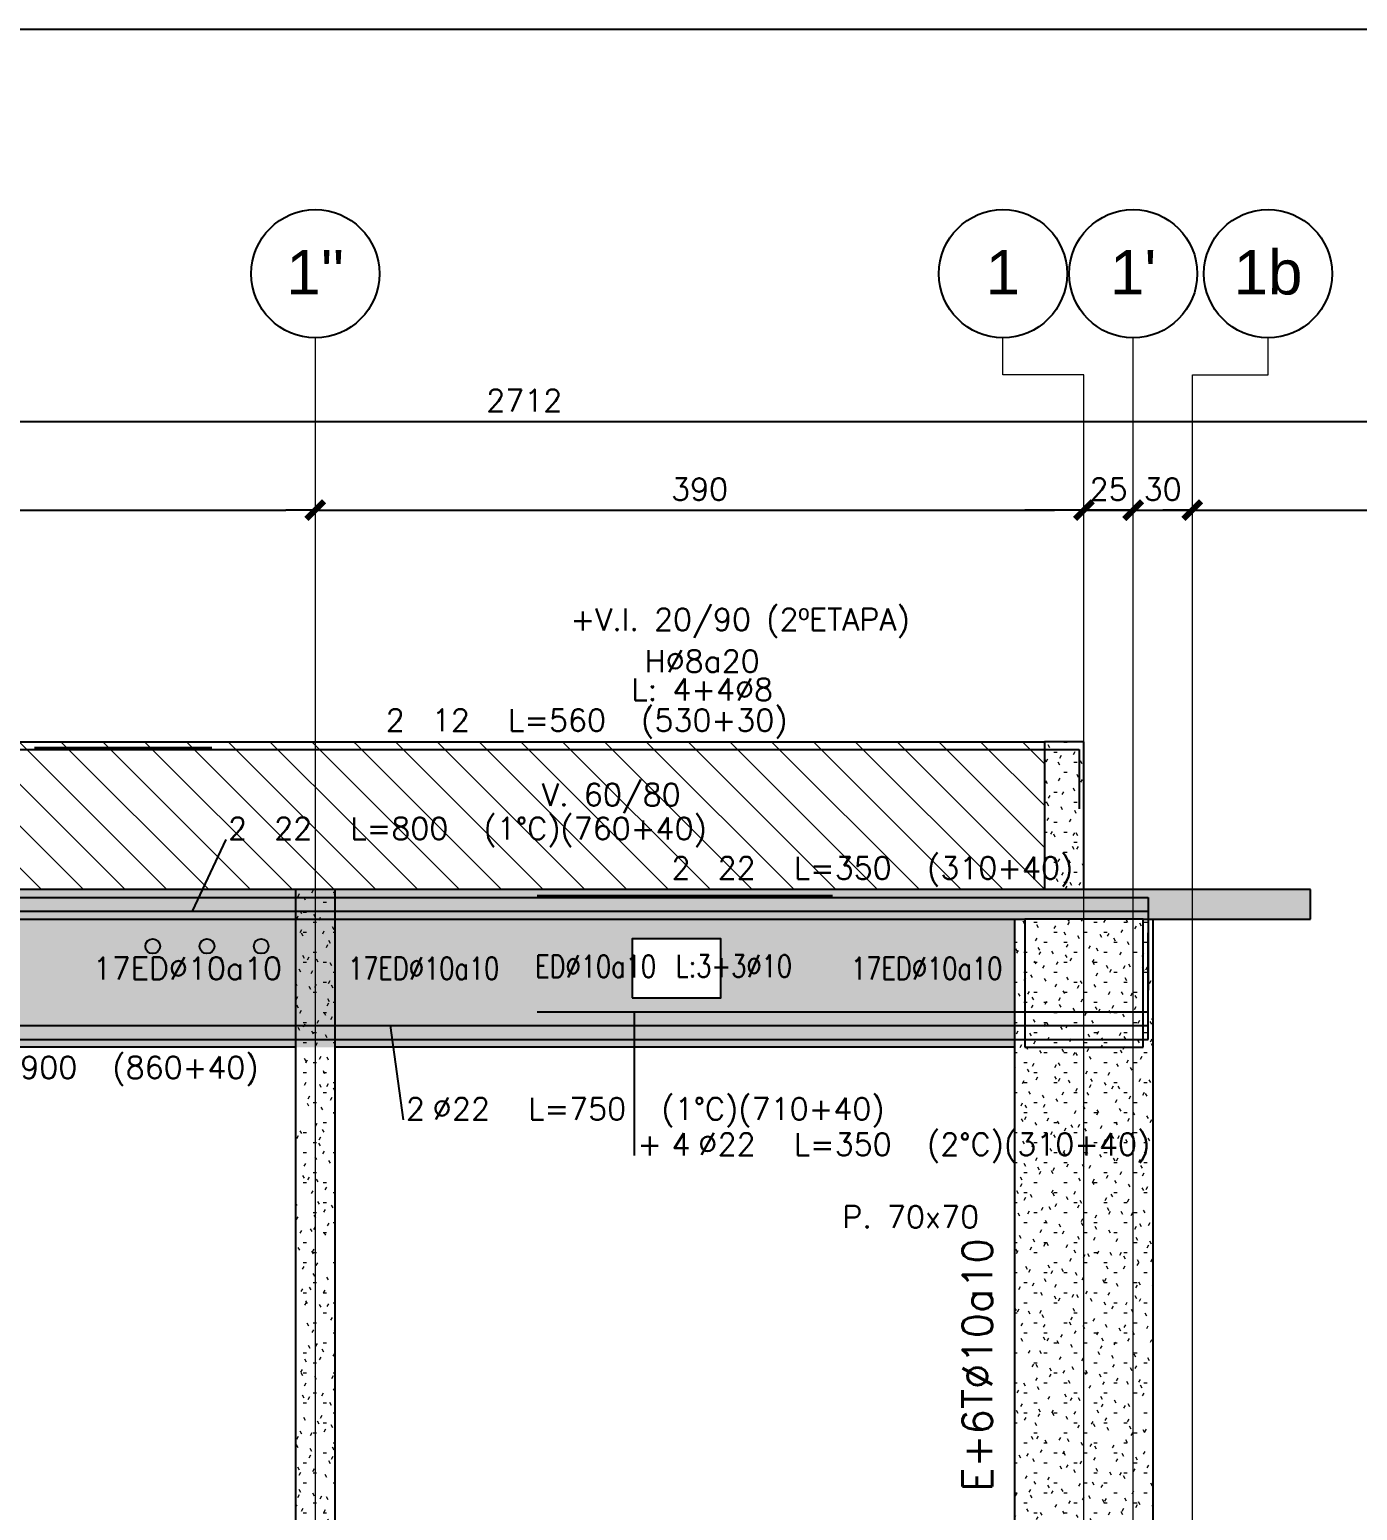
# Model space of a CAD drawing. Extents: x -9696 to 17719, y -11558 to 16829.
# Drawn here: x 1700 to 2374, y 3372 to 4123 of the extents above; entities that cross this region are included whole.
import ezdxf
from ezdxf.enums import TextEntityAlignment as Align

# ---------------------------------------------------------------- set-up
doc = ezdxf.new("R2010")
doc.units = 0
doc.header["$LTSCALE"] = 30
doc.header["$MEASUREMENT"] = 0
doc.linetypes.add("EJEE-E'$0$RLE-PROYECCION", pattern=[0.71438, 0.47625, -0.23813])
doc.layers.get('0').update_dxf_attribs({"linetype": 'CONTINUOUS'})
doc.layers.add("EJEE-E'$0$RLA-ACHURADO", color=30, linetype="EJEE-E'$0$RLE-PROYECCION", lineweight=15, transparency=0.7)
for name, color, linetype, lineweight in [("EJEE-E'$0$RLA-CONTORNO", 30, 'CONTINUOUS', 25), ("EJEE-E'$0$RLA-EJE", 3, 'CONTINUOUS', 25), ("EJEE-E'$0$RLA-EJES", 1, 'CONTINUOUS', 9), ("EJEE-E'$0$RLA-TEXTOS-1", 9, 'CONTINUOUS', 9)]:
    doc.layers.add(name, color=color, linetype=linetype, lineweight=lineweight)
for name, color, linetype in [("EJEE-E'$0$RLA-COTAS1", 2, 'CONTINUOUS'), ("EJEE-E'$0$RLA-FE", 7, 'CONTINUOUS'), ("EJEE-E'$0$RLA-TEXTOS-FE", 9, 'CONTINUOUS'), ('RLA-FORMATO', 7, 'CONTINUOUS')]:
    doc.layers.add(name, color=color, linetype=linetype)
doc.styles.add("EJEE-E'$0$Arial_1", font='arial.ttf', dxfattribs={"height": 22.5})
doc.styles.add("EJEE-E'$0$RomanS", font='romans.shx', dxfattribs={"height": 11.25})
doc.dimstyles.new("EJEE-E'$0$ING-50", dxfattribs={"dimscale": 50, "dimtxt": 0.27, "dimasz": 0.3, "dimexe": 0, "dimexo": 0, "dimgap": 0.1, "dimtad": 1, "dimdec": 1, "dimzin": 12, "dimdsep": 46, "dimtxsty": "EJEE-E'$0$RomanS", "dimblk": "EJEE-E'$0$TICK1", "dimblk1": "EJEE-E'$0$TICK1", "dimblk2": "EJEE-E'$0$TICK1", "dimcen": 0.09, "dimclrd": 2, "dimclre": 1, "dimclrt": 3, "dimadec": 0, "dimazin": 0, "dimtfac": 1, "dimtdec": 0, "dimtix": 1, "dimtmove": 2, "dimatfit": 3, "dimldrblk": "EJEE-E'$0$TICK1", "dimfxl": 0, "dimfxlon": 1, "dimtolj": 1, "dimtzin": 0, "dimarcsym": 0})
pattern_1 = [(0, (-370.998, -1130.43), (20.32, 5.08), [1.676, -13.564, 1.676, -13.564, -81.28]), (0, (-370.998, -1130.43), (20.32, 5.08), [-30.48, 1.676, -28.804, 1.676, -13.564, -35.56]), (0, (-370.998, -1130.43), (20.32, 5.08), [-76.2, 1.676, -8.484, 1.676, -23.724]), (120, (-363.378, -1127.89), (-14.559409, 15.057636), [1.676, -13.564, 1.676, -13.564, -81.28]), (120, (-363.378, -1127.89), (-14.559409, 15.057636), [-30.48, 1.676, -28.804, 1.676, -13.564, -35.56]), (120, (-363.378, -1127.89), (-14.559409, 15.057636), [-76.2, 1.676, -8.484, 1.676, -23.724]), (240, (-360.838, -1117.73), (-5.760591, -20.137636), [1.676, -13.564, 1.676, -13.564, -81.28]), (240, (-360.838, -1117.73), (-5.760591, -20.137636), [-30.48, 1.676, -28.804, 1.676, -13.564, -35.56]), (240, (-360.838, -1117.73), (-5.760591, -20.137636), [-76.2, 1.676, -8.484, 1.676, -23.724])]
pattern_2 = [(315, (-370.998, -1130.43), (10.6066, 10.6066), [])]

# ---------------------------------------------------------------- blocks, each defined once
blk = doc.blocks.new("EJEE-E'$0$Grid - RLE-EJE-192293-EJE E-E_")
at = {"layer": "EJEE-E'$0$RLA-EJE"}
blk.add_circle((369.11, 1495.5), 32.5, dxfattribs=at)
blk = doc.blocks.new("EJEE-E'$0$TICK1")
at = {"color": 2}
for points in [[(0, 0), (-1, 0)], [(0, 0), (1, 0)]]:
    blk.add_lwpolyline(points, dxfattribs=at)
at = {"color": 2, "const_width": 0.2}
blk.add_lwpolyline([(-0.3, -0.3), (0.3, 0.3)], dxfattribs=at)
blk = doc.blocks.new("EJEE-E'$0$DIMBLOCK1-EJE E-E_")
at = {"layer": "EJEE-E'$0$RLA-COTAS1", "color": 2, "lineweight": -2, "transparency": 16777216}
blk.add_line((-1214.82, 1420.52), (1467.18, 1420.52), dxfattribs=at)
at = {"layer": "EJEE-E'$0$RLA-COTAS1", "color": 2, "lineweight": -2, "transparency": 16777216, "xscale": 15, "yscale": 15, "zscale": 15, "rotation": 180}
blk.add_blockref("EJEE-E'$0$TICK1", (-1229.82, 1420.52), dxfattribs=at)
at = {"layer": "EJEE-E'$0$RLA-COTAS1", "color": 2, "lineweight": -2, "transparency": 16777216, "xscale": 15, "yscale": 15, "zscale": 15}
blk.add_blockref("EJEE-E'$0$TICK1", (1482.18, 1420.52), dxfattribs=at)
at = {"layer": "EJEE-E'$0$RLA-COTAS1", "color": 3, "transparency": 16777216, "insert": (126.18, 1431.14), "char_height": 11.25, "attachment_point": 5, "style": "EJEE-E'$0$RomanS"}
blk.add_mtext('\\A1;2712', dxfattribs=at)
blk = doc.blocks.new("EJEE-E'$0$DIMBLOCK4-EJE E-E_")
at = {"layer": "EJEE-E'$0$RLA-COTAS1", "color": 2, "lineweight": -2, "transparency": 16777216}
blk.add_line((-464.82, 1375.52), (5.18, 1375.52), dxfattribs=at)
at = {"layer": "EJEE-E'$0$RLA-COTAS1", "color": 2, "lineweight": -2, "transparency": 16777216, "xscale": 15, "yscale": 15, "zscale": 15, "rotation": 180}
blk.add_blockref("EJEE-E'$0$TICK1", (-479.82, 1375.52), dxfattribs=at)
at = {"layer": "EJEE-E'$0$RLA-COTAS1", "color": 2, "lineweight": -2, "transparency": 16777216, "xscale": 15, "yscale": 15, "zscale": 15}
blk.add_blockref("EJEE-E'$0$TICK1", (20.18, 1375.52), dxfattribs=at)
at = {"layer": "EJEE-E'$0$RLA-COTAS1", "color": 3, "transparency": 16777216, "insert": (-229.82, 1386.14), "char_height": 11.25, "attachment_point": 5, "style": "EJEE-E'$0$RomanS"}
blk.add_mtext('\\A1;500', dxfattribs=at)
blk = doc.blocks.new("EJEE-E'$0$DIMBLOCK5-EJE E-E_")
at = {"layer": "EJEE-E'$0$RLA-COTAS1", "color": 2, "lineweight": -2, "transparency": 16777216}
blk.add_line((35.18, 1375.52), (395.2, 1375.52), dxfattribs=at)
at = {"layer": "EJEE-E'$0$RLA-COTAS1", "color": 2, "lineweight": -2, "transparency": 16777216, "xscale": 15, "yscale": 15, "zscale": 15, "rotation": 180}
blk.add_blockref("EJEE-E'$0$TICK1", (20.18, 1375.52), dxfattribs=at)
at = {"layer": "EJEE-E'$0$RLA-COTAS1", "color": 2, "lineweight": -2, "transparency": 16777216, "xscale": 15, "yscale": 15, "zscale": 15}
blk.add_blockref("EJEE-E'$0$TICK1", (410.2, 1375.52), dxfattribs=at)
at = {"layer": "EJEE-E'$0$RLA-COTAS1", "color": 3, "transparency": 16777216, "insert": (215.19, 1386.14), "char_height": 11.25, "attachment_point": 5, "style": "EJEE-E'$0$RomanS"}
blk.add_mtext('\\A1;390', dxfattribs=at)
blk = doc.blocks.new("EJEE-E'$0$DIMBLOCK6-EJE E-E_")
at = {"layer": "EJEE-E'$0$RLA-COTAS1", "color": 2, "lineweight": -2, "transparency": 16777216}
for p, q in [((395.2, 1375.52), (380.2, 1375.52)), ((410.2, 1375.52), (435.18, 1375.52)), ((450.18, 1375.52), (465.18, 1375.52))]:
    blk.add_line(p, q, dxfattribs=at)
at = {"layer": "EJEE-E'$0$RLA-COTAS1", "color": 2, "lineweight": -2, "transparency": 16777216, "xscale": 15, "yscale": 15, "zscale": 15}
blk.add_blockref("EJEE-E'$0$TICK1", (410.2, 1375.52), dxfattribs=at)
at = {"layer": "EJEE-E'$0$RLA-COTAS1", "color": 2, "lineweight": -2, "transparency": 16777216, "xscale": 15, "yscale": 15, "zscale": 15, "rotation": 180}
blk.add_blockref("EJEE-E'$0$TICK1", (435.18, 1375.52), dxfattribs=at)
at = {"layer": "EJEE-E'$0$RLA-COTAS1", "color": 3, "transparency": 16777216, "insert": (422.69, 1386.14), "char_height": 11.25, "attachment_point": 5, "style": "EJEE-E'$0$RomanS"}
blk.add_mtext('\\A1;25', dxfattribs=at)
blk = doc.blocks.new("EJEE-E'$0$DIMBLOCK7-EJE E-E_")
at = {"layer": "EJEE-E'$0$RLA-COTAS1", "color": 2, "lineweight": -2, "transparency": 16777216}
for p, q in [((420.18, 1375.52), (405.18, 1375.52)), ((435.18, 1375.52), (465.2, 1375.52)), ((480.2, 1375.52), (495.2, 1375.52))]:
    blk.add_line(p, q, dxfattribs=at)
at = {"layer": "EJEE-E'$0$RLA-COTAS1", "color": 2, "lineweight": -2, "transparency": 16777216, "xscale": 15, "yscale": 15, "zscale": 15}
blk.add_blockref("EJEE-E'$0$TICK1", (435.18, 1375.52), dxfattribs=at)
at = {"layer": "EJEE-E'$0$RLA-COTAS1", "color": 2, "lineweight": -2, "transparency": 16777216, "xscale": 15, "yscale": 15, "zscale": 15, "rotation": 180}
blk.add_blockref("EJEE-E'$0$TICK1", (465.2, 1375.52), dxfattribs=at)
at = {"layer": "EJEE-E'$0$RLA-COTAS1", "color": 3, "transparency": 16777216, "insert": (450.19, 1386.14), "char_height": 11.25, "attachment_point": 5, "style": "EJEE-E'$0$RomanS"}
blk.add_mtext('\\A1;30', dxfattribs=at)
blk = doc.blocks.new("EJEE-E'$0$DIMBLOCK8-EJE E-E_")
at = {"layer": "EJEE-E'$0$RLA-COTAS1", "color": 2, "lineweight": -2, "transparency": 16777216}
blk.add_line((480.2, 1375.52), (1260.18, 1375.52), dxfattribs=at)
at = {"layer": "EJEE-E'$0$RLA-COTAS1", "color": 2, "lineweight": -2, "transparency": 16777216, "xscale": 15, "yscale": 15, "zscale": 15, "rotation": 180}
blk.add_blockref("EJEE-E'$0$TICK1", (465.2, 1375.52), dxfattribs=at)
at = {"layer": "EJEE-E'$0$RLA-COTAS1", "color": 2, "lineweight": -2, "transparency": 16777216, "xscale": 15, "yscale": 15, "zscale": 15}
blk.add_blockref("EJEE-E'$0$TICK1", (1275.18, 1375.52), dxfattribs=at)
at = {"layer": "EJEE-E'$0$RLA-COTAS1", "color": 3, "transparency": 16777216, "insert": (870.19, 1386.14), "char_height": 11.25, "attachment_point": 5, "style": "EJEE-E'$0$RomanS"}
blk.add_mtext('\\A1;810', dxfattribs=at)
blk = doc.blocks.new('*U76')
at = {"layer": "EJEE-E'$0$RLA-FE"}
for p, q in [((0, -30), (0, 0)), ((0, 0), (1088.21, 0)), ((1088.21, 0), (1138.21, 0)), ((1138.21, 0), (1170, 0)), ((1170, 0), (1170, 0))]:
    blk.add_line(p, q, dxfattribs=at)
at = {"layer": "EJEE-E'$0$RLA-FE", "color": 3, "style": "EJEE-E'$0$RomanS", "flags": 8}
for tag, p in [('F=', (493.44, 9.32)), ('NUM', (507.85, 9.32))]:
    blk.add_attdef(tag, text='', height=11.25, dxfattribs=at).set_placement(p, align=Align.RIGHT)
at = {"layer": "EJEE-E'$0$RLA-FE", "color": 3, "style": "EJEE-E'$0$RomanS"}
for tag, p, flags in [('PHI', (511.74, 9.54), 14), ('DIAM', (521.6, 9.32), 12), ('MINUS', (543.62, 9.32), 13), ('MARK', (557.01, 9.32), 13), ('TEXTO_FE1', (560.31, 9.32), 8), ('TEXTO_FE2', (627.83, 9.34), 8), ('TIPO', (583.8, -75.78), 13), ('NVECES', (569.93, -94.72), 13), ('NUMFE', (573.86, -114.48), 13), ('CAPA', (582.06, -133.6), 13), ('DESPLAZA', (278.34, -151.59), 13), ('ESPACIO', (284.39, -169.95), 13), ('CANT', (298.23, -188.75), 13)]:
    blk.add_attdef(tag, p, '', height=11.25, dxfattribs=dict(at, flags=flags))
blk = doc.blocks.new('*U77')
at = {"layer": "EJEE-E'$0$RLA-FE"}
for p, q in [((0, 0), (0, 0)), ((0, 0), (448.21, 0)), ((448.21, 0), (498.21, 0)), ((498.21, 0), (530, 0)), ((530, 0), (530, -30))]:
    blk.add_line(p, q, dxfattribs=at)
at = {"layer": "EJEE-E'$0$RLA-FE", "color": 3, "style": "EJEE-E'$0$RomanS", "flags": 8}
for tag, p in [('F=', (173.44, 9.32)), ('NUM', (187.85, 9.32))]:
    blk.add_attdef(tag, text='', height=11.25, dxfattribs=at).set_placement(p, align=Align.RIGHT)
at = {"layer": "EJEE-E'$0$RLA-FE", "color": 3, "style": "EJEE-E'$0$RomanS"}
for tag, p, flags in [('PHI', (191.74, 9.54), 14), ('DIAM', (201.6, 9.32), 12), ('MINUS', (223.62, 9.32), 13), ('MARK', (237.01, 9.32), 13), ('TEXTO_FE1', (240.31, 9.32), 8), ('TEXTO_FE2', (307.83, 9.34), 8), ('TIPO', (263.8, -75.78), 13), ('NVECES', (249.93, -94.72), 13), ('NUMFE', (253.86, -114.48), 13), ('CAPA', (262.06, -133.6), 13), ('DESPLAZA', (278.34, -151.59), 13), ('ESPACIO', (284.39, -169.95), 13), ('CANT', (298.23, -188.75), 13)]:
    blk.add_attdef(tag, p, '', height=11.25, dxfattribs=dict(at, flags=flags))
blk = doc.blocks.new('*U35')
at = {"layer": "EJEE-E'$0$RLA-FE", "color": 6}
blk.add_line((0, 1), (89.98, 1), dxfattribs=at)
at = {"layer": "EJEE-E'$0$RLA-FE", "color": 3, "style": "EJEE-E'$0$RomanS", "flags": 8}
for tag, p in [('(', (30.65, 11.14)), (')', (68.99, 11.14)), ('EMP', (49.67, 11.14))]:
    blk.add_attdef(tag, text='', height=11.25, dxfattribs=at).set_placement(p, align=Align.CENTER)
blk = doc.blocks.new('*U88')
at = {"layer": "EJEE-E'$0$RLA-FE"}
for p, q in [((0, 0), (0, 0)), ((0, 0), (1068.21, 0)), ((1068.21, 0), (1118.21, 0)), ((1118.21, 0), (1150, 0)), ((1150, 0), (1150, 0))]:
    blk.add_line(p, q, dxfattribs=at)
at = {"layer": "EJEE-E'$0$RLA-FE", "color": 3, "style": "EJEE-E'$0$RomanS", "flags": 8}
for tag, p in [('F=', (483.44, 9.32)), ('NUM', (497.85, 9.32))]:
    blk.add_attdef(tag, text='', height=11.25, dxfattribs=at).set_placement(p, align=Align.RIGHT)
at = {"layer": "EJEE-E'$0$RLA-FE", "color": 3, "style": "EJEE-E'$0$RomanS"}
for tag, p, flags in [('PHI', (501.74, 9.54), 14), ('DIAM', (511.6, 9.32), 12), ('MINUS', (533.62, 9.32), 13), ('MARK', (547.01, 9.32), 13), ('TEXTO_FE1', (550.31, 9.32), 8), ('TEXTO_FE2', (617.83, 9.34), 8), ('TIPO', (573.8, -75.78), 13), ('NVECES', (559.93, -94.72), 13), ('NUMFE', (563.86, -114.48), 13), ('CAPA', (572.06, -133.6), 13), ('DESPLAZA', (278.34, -151.59), 13), ('ESPACIO', (284.39, -169.95), 13), ('CANT', (298.23, -188.75), 13)]:
    blk.add_attdef(tag, p, '', height=11.25, dxfattribs=dict(at, flags=flags))
blk = doc.blocks.new('*U90')
at = {"layer": "EJEE-E'$0$RLA-FE"}
for p, q in [((0, 0), (0, 0)), ((0, 0), (228.21, 0)), ((228.21, 0), (278.21, 0)), ((278.21, 0), (310, 0)), ((310, 0), (310, -40))]:
    blk.add_line(p, q, dxfattribs=at)
at = {"layer": "EJEE-E'$0$RLA-FE", "color": 3, "style": "EJEE-E'$0$RomanS", "flags": 8}
for tag, p in [('F=', (63.44, 9.32)), ('NUM', (77.85, 9.32))]:
    blk.add_attdef(tag, text='', height=11.25, dxfattribs=at).set_placement(p, align=Align.RIGHT)
at = {"layer": "EJEE-E'$0$RLA-FE", "color": 3, "style": "EJEE-E'$0$RomanS"}
for tag, p, flags in [('PHI', (81.74, 9.54), 14), ('DIAM', (91.6, 9.32), 12), ('MINUS', (113.62, 9.32), 13), ('MARK', (127.01, 9.32), 13), ('TEXTO_FE1', (130.31, 9.32), 8), ('TEXTO_FE2', (197.83, 9.34), 8), ('TIPO', (153.8, -75.78), 13), ('NVECES', (139.93, -94.72), 13), ('NUMFE', (143.86, -114.48), 13), ('CAPA', (152.06, -133.6), 13), ('DESPLAZA', (278.34, -151.59), 13), ('ESPACIO', (284.39, -169.95), 13), ('CANT', (298.23, -188.75), 13)]:
    blk.add_attdef(tag, p, '', height=11.25, dxfattribs=dict(at, flags=flags))
blk = doc.blocks.new('*U91')
at = {"layer": "EJEE-E'$0$RLA-FE", "color": 6}
blk.add_line((0, 1), (149.98, 1), dxfattribs=at)
at = {"layer": "EJEE-E'$0$RLA-FE", "color": 3, "style": "EJEE-E'$0$RomanS", "flags": 8}
for tag, p in [('(', (60.65, 9.14)), ('EMP', (79.67, 9.14)), (')', (98.99, 9.14))]:
    blk.add_attdef(tag, text='', height=11.25, dxfattribs=at).set_placement(p, align=Align.CENTER)
blk = doc.blocks.new('*U93')
at = {"layer": "EJEE-E'$0$RLA-FE"}
for p, q in [((0, 0), (0, 0)), ((0, 0), (678.21, 0)), ((678.21, 0), (728.21, 0)), ((728.21, 0), (760, 0)), ((760, 0), (760, -40))]:
    blk.add_line(p, q, dxfattribs=at)
at = {"layer": "EJEE-E'$0$RLA-FE", "color": 3, "style": "EJEE-E'$0$RomanS", "flags": 8}
for tag, p in [('F=', (288.44, 36.32)), ('NUM', (302.85, 36.32))]:
    blk.add_attdef(tag, text='', height=11.25, dxfattribs=at).set_placement(p, align=Align.RIGHT)
at = {"layer": "EJEE-E'$0$RLA-FE", "color": 3, "style": "EJEE-E'$0$RomanS"}
for tag, p, flags in [('PHI', (306.74, 36.54), 14), ('DIAM', (316.6, 36.32), 12), ('MINUS', (338.62, 36.32), 13), ('MARK', (352.01, 36.32), 13), ('TEXTO_FE1', (355.31, 36.32), 8), ('TEXTO_FE2', (422.83, 36.34), 8), ('TIPO', (378.8, -75.78), 13), ('NVECES', (364.93, -94.72), 13), ('NUMFE', (368.86, -114.48), 13), ('CAPA', (377.06, -133.6), 13), ('DESPLAZA', (278.34, -151.59), 13), ('ESPACIO', (284.39, -169.95), 13), ('CANT', (298.23, -188.75), 13)]:
    blk.add_attdef(tag, p, '', height=11.25, dxfattribs=dict(at, flags=flags))
blk = doc.blocks.new('*U162')
at = {"layer": "EJEE-E'$0$RLA-FE"}
for p, q in [((710, 0), (710, 40)), ((0, 0), (0, 0)), ((0, 0), (628.21, 0)), ((628.21, 0), (678.21, 0)), ((678.21, 0), (710, 0))]:
    blk.add_line(p, q, dxfattribs=at)
at = {"layer": "EJEE-E'$0$RLA-FE", "color": 3, "style": "EJEE-E'$0$RomanS", "flags": 8}
for tag, p in [('F=', (328.68, -47.89)), ('NUM', (343.09, -47.89))]:
    blk.add_attdef(tag, text='', height=11.25, dxfattribs=at).set_placement(p, align=Align.RIGHT)
at = {"layer": "EJEE-E'$0$RLA-FE", "color": 3, "style": "EJEE-E'$0$RomanS"}
for tag, p, flags in [('PHI', (346.98, -47.68), 12), ('DIAM', (356.84, -47.89), 12), ('MINUS', (378.86, -47.89), 13), ('MARK', (392.25, -47.89), 13), ('TEXTO_FE1', (395.55, -47.89), 8), ('TEXTO_FE2', (463.07, -47.88), 8), ('TIPO', (353.8, -57.92), 13), ('NVECES', (339.93, -76.86), 13), ('NUMFE', (343.86, -96.62), 13), ('CAPA', (352.06, -115.74), 13), ('DESPLAZA', (627.18, -134.17), 13), ('ESPACIO', (633.22, -152.53), 13), ('CANT', (647.06, -171.33), 13)]:
    blk.add_attdef(tag, p, '', height=11.25, dxfattribs=dict(at, flags=flags))
blk = doc.blocks.new('*U161')
at = {"layer": "EJEE-E'$0$RLA-FE"}
for p, q in [((860, 0), (860, 40)), ((0, 0), (0, 0)), ((0, 0), (778.21, 0)), ((778.21, 0), (828.21, 0)), ((828.21, 0), (860, 0))]:
    blk.add_line(p, q, dxfattribs=at)
at = {"layer": "EJEE-E'$0$RLA-FE", "color": 3, "style": "EJEE-E'$0$RomanS", "flags": 8}
for tag, p in [('F=', (200.11, -19.89)), ('NUM', (214.52, -19.89))]:
    blk.add_attdef(tag, text='', height=11.25, dxfattribs=at).set_placement(p, align=Align.RIGHT)
at = {"layer": "EJEE-E'$0$RLA-FE", "color": 3, "style": "EJEE-E'$0$RomanS"}
for tag, p, flags in [('PHI', (218.42, -19.68), 12), ('DIAM', (228.27, -19.89), 12), ('MINUS', (250.29, -19.89), 13), ('MARK', (263.68, -19.89), 13), ('TEXTO_FE1', (266.98, -19.89), 8), ('TEXTO_FE2', (334.51, -19.88), 8), ('TIPO', (428.8, -57.92), 13), ('NVECES', (414.93, -76.86), 13), ('NUMFE', (418.86, -96.62), 13), ('CAPA', (427.06, -115.74), 13), ('DESPLAZA', (277.18, -134.17), 13), ('ESPACIO', (283.22, -152.53), 13), ('CANT', (297.06, -171.33), 13)]:
    blk.add_attdef(tag, p, '', height=11.25, dxfattribs=dict(at, flags=flags))
blk = doc.blocks.new('*U85')
at = {"layer": "EJEE-E'$0$RLA-FE"}
for p, q in [((310, 0), (310, 40)), ((0, 0), (0, 0)), ((0, 0), (228.21, 0)), ((228.21, 0), (278.21, 0)), ((278.21, 0), (310, 0))]:
    blk.add_line(p, q, dxfattribs=at)
at = {"layer": "EJEE-E'$0$RLA-FE", "color": 3, "style": "EJEE-E'$0$RomanS"}
for tag, p, flags in [('TIPO', (153.8, -57.92), 13), ('PHI', (81.74, -72.68), 12), ('DIAM', (91.6, -72.89), 12), ('MINUS', (113.62, -72.89), 13), ('MARK', (127.01, -72.89), 13), ('TEXTO_FE1', (130.31, -72.89), 8), ('NVECES', (139.93, -76.86), 13), ('TEXTO_FE2', (197.83, -72.88), 8), ('NUMFE', (143.86, -96.62), 13), ('CAPA', (152.06, -115.74), 13), ('DESPLAZA', (377.18, -134.17), 13), ('ESPACIO', (383.22, -152.53), 13), ('CANT', (397.06, -171.33), 13)]:
    blk.add_attdef(tag, p, '', height=11.25, dxfattribs=dict(at, flags=flags))
at = {"layer": "EJEE-E'$0$RLA-FE", "color": 3, "style": "EJEE-E'$0$RomanS", "flags": 8}
for tag, p in [('F=', (63.44, -72.89)), ('NUM', (77.85, -72.89))]:
    blk.add_attdef(tag, text='', height=11.25, dxfattribs=at).set_placement(p, align=Align.RIGHT)
blk = doc.blocks.new("EJEE-E'")
at = {"layer": "EJEE-E'$0$RLA-ACHURADO"}
h = blk.add_hatch(dxfattribs=at)
h.set_pattern_fill('RLE-N_E__2_ETAPA', color=256, style=0, pattern_type=2)
h.set_pattern_definition(pattern_2)
h.paths.add_polyline_path([(10.18, 1183), (40.2, 1183), (40.2, 1258), (-490.8, 1258), (-490.8, 1183)], flags=0)
h = blk.add_hatch(dxfattribs=at)
h.set_pattern_fill('RLE-N_E__2_ETAPA', color=256, style=0, pattern_type=2)
h.set_pattern_definition(pattern_2)
h.paths.add_polyline_path([(390.2, 1183), (390.2, 1258), (40.2, 1258), (40.2, 1183), (61.61, 1183)], flags=0)
h = blk.add_hatch(dxfattribs=at)
h.set_pattern_fill('SAND - DENSE', color=256, style=0, pattern_type=2)
h.set_pattern_definition(pattern_1)
h.paths.add_polyline_path([(410.2, 1183), (410.2, 1258), (390.2, 1258), (390.2, 1183)], flags=0)
h = blk.add_hatch(dxfattribs=at)
h.set_pattern_fill('SAND - DENSE', color=256, style=0, pattern_type=2)
h.set_pattern_definition(pattern_1)
h.paths.add_polyline_path([(61.61, 1168), (525.18, 1168), (525.18, 1183), (-1239.82, 1183), (-1239.82, 1168)], flags=0)
h = blk.add_hatch(dxfattribs=at)
h.set_pattern_fill('SAND - DENSE', color=256, style=0, pattern_type=2)
h.set_pattern_definition(pattern_1)
h.paths.add_polyline_path([(30.18, 787), (30.18, 1183), (10.18, 1183), (10.18, 787)], flags=0)
h = blk.add_hatch(dxfattribs=at)
h.set_pattern_fill('SAND - DENSE', color=256, style=0, pattern_type=2)
h.set_pattern_definition([(0, (354.002, -1130.43), (20.32, 5.08), [1.676, -13.564, 1.676, -13.564, -81.28]), (0, (354.002, -1130.43), (20.32, 5.08), [-30.48, 1.676, -28.804, 1.676, -13.564, -35.56]), (0, (354.002, -1130.43), (20.32, 5.08), [-76.2, 1.676, -8.484, 1.676, -23.724]), (120, (361.622, -1127.89), (-14.559409, 15.057636), [1.676, -13.564, 1.676, -13.564, -81.28]), (120, (361.622, -1127.89), (-14.559409, 15.057636), [-30.48, 1.676, -28.804, 1.676, -13.564, -35.56]), (120, (361.622, -1127.89), (-14.559409, 15.057636), [-76.2, 1.676, -8.484, 1.676, -23.724]), (240, (364.162, -1117.73), (-5.760591, -20.137636), [1.676, -13.564, 1.676, -13.564, -81.28]), (240, (364.162, -1117.73), (-5.760591, -20.137636), [-30.48, 1.676, -28.804, 1.676, -13.564, -35.56]), (240, (364.162, -1117.73), (-5.760591, -20.137636), [-76.2, 1.676, -8.484, 1.676, -23.724])])
h.paths.add_polyline_path([(-150.65, 1158), (-150.65, 1128), (-195.65, 1128), (-195.65, 1158)], flags=16)
h.paths.add_polyline_path([(375.2, 1103), (375.2, 1168), (-444.82, 1168), (-444.82, 1103)])
h.paths.add_polyline_path([(181.02, 1128), (181.02, 1158), (226.02, 1158), (226.02, 1128)], flags=16)
h = blk.add_hatch(dxfattribs=at)
h.set_pattern_fill('SAND - DENSE', color=256, style=0, pattern_type=2)
h.set_pattern_definition(pattern_1)
h.paths.add_polyline_path([(440.2, 787), (445.2, 787), (445.2, 1168), (440.2, 1168), (440.2, 1103), (380.2, 1103), (380.2, 1168), (375.2, 1168), (375.2, 787), (380.2, 787)], flags=0)
h = blk.add_hatch(dxfattribs=at)
h.set_pattern_fill('SAND - DENSE', color=256, style=0, pattern_type=2)
h.set_pattern_definition(pattern_1)
h.paths.add_polyline_path([(440.2, 1103), (440.2, 1168), (380.2, 1168), (380.2, 1103)], flags=0)
at = {"layer": "EJEE-E'$0$RLA-CONTORNO"}
for p, q in [((-490.8, 1258), (40.2, 1258)), ((40.2, 1258), (390.2, 1258)), ((410.2, 1258), (390.2, 1258)), ((390.2, 1258), (390.2, 1183)), ((410.2, 1183), (410.2, 1258)), ((390.2, 1183), (-1184.8, 1183)), ((10.18, 1183), (10.18, -401)), ((30.18, -401), (30.18, 1183)), ((410.2, 1183), (390.21, 1183)), ((525.18, 1183), (410.2, 1183)), ((525.18, 1168), (525.18, 1183)), ((-449.82, 1168), (380.2, 1168)), ((375.2, 787), (375.2, 1168)), ((380.2, 1168), (380.2, 1103)), ((440.2, 1168), (380.21, 1168)), ((440.2, 1168), (525.18, 1168)), ((440.2, 1103), (440.2, 1168)), ((445.2, 1168), (445.2, 787)), ((10.18, 1103), (-444.82, 1103)), ((375.2, 1103), (30.18, 1103)), ((380.2, 1103), (440.2, 1103))]:
    blk.add_line(p, q, dxfattribs=at)
blk.add_lwpolyline([(181.02, 1128), (226.02, 1128), (226.02, 1158), (181.02, 1158)], close=True, dxfattribs=at)
for centre in [(-62.32, 1154.25), (-34.82, 1154.25), (-7.32, 1154.25)]:
    blk.add_circle(centre, 3.75, dxfattribs=at)
at = {"layer": "EJEE-E'$0$RLA-EJES"}
for p, q in [((20.18, -537.25), (20.18, 1463)), ((369.11, 1444.22), (369.11, 1463)), ((435.18, -996.18), (435.18, 1463)), ((503.6, 1444.22), (503.6, 1463)), ((410.2, 1444.22), (369.11, 1444.22)), ((410.2, -996.18), (410.2, 1444.22)), ((465.2, -996.18), (465.2, 1444.22)), ((465.2, 1444.22), (503.6, 1444.22))]:
    blk.add_line(p, q, dxfattribs=at)
at = {"layer": "EJEE-E'$0$RLA-FE", "color": 2}
for p, q in [((-25.29, 1208.32), (-42.36, 1172)), ((182.13, 1048.11), (182.13, 1121)), ((64.95, 1066.11), (58.3, 1114))]:
    blk.add_line(p, q, dxfattribs=at)
at = {"layer": "EJEE-E'$0$RLA-EJE"}
for p in [(-348.93, 0), (0, 0), (66.07, 0), (134.49, 0)]:
    blk.add_blockref("EJEE-E'$0$Grid - RLE-EJE-192293-EJE E-E_", p, dxfattribs=at)
at = {"layer": "EJEE-E'$0$RLA-FE"}
ref = blk.add_blockref('*U76', (-1202.32, 1254), dxfattribs=at)
ref.add_attrib('DIAM', '12', (-680.72, 1263.32), dxfattribs={"color": 3, "height": 11.25, "style": "EJEE-E'$0$RomanS"})
ref.add_attrib('NUM', '2', dxfattribs={"color": 3, "height": 11.25, "style": "EJEE-E'$0$RomanS"}).set_placement((-694.47, 1263.32), align=Align.RIGHT)
ref.add_attrib('TEXTO_FE1', 'L=1200', (-642, 1263.32), dxfattribs={"color": 3, "height": 11.25, "style": "EJEE-E'$0$RomanS"})
ref.add_attrib('TEXTO_FE2', '(30+1170)', (-574.48, 1263.34), dxfattribs={"color": 3, "height": 11.25, "style": "EJEE-E'$0$RomanS"})
ref = blk.add_blockref('*U77', (-122.3, 1254), dxfattribs=at)
ref.add_attrib('DIAM', '12', (79.3, 1263.32), dxfattribs={"color": 3, "height": 11.25, "style": "EJEE-E'$0$RomanS"})
ref.add_attrib('NUM', '2', dxfattribs={"color": 3, "height": 11.25, "style": "EJEE-E'$0$RomanS"}).set_placement((65.55, 1263.32), align=Align.RIGHT)
ref.add_attrib('TEXTO_FE1', 'L=560', (118.01, 1263.32), dxfattribs={"color": 3, "height": 11.25, "style": "EJEE-E'$0$RomanS"})
ref.add_attrib('TEXTO_FE2', '(530+30)', (185.53, 1263.34), dxfattribs={"color": 3, "height": 11.25, "style": "EJEE-E'$0$RomanS"})
for name, p in [('*U35', (-122.3, 1254)), ('*U91', (132.7, 1179))]:
    blk.add_blockref(name, p, dxfattribs=at)
ref = blk.add_blockref('*U93', (-317.3, 1172), dxfattribs=at)
ref.add_attrib('DIAM', '22', (-0.7, 1208.32), dxfattribs={"color": 3, "height": 11.25, "style": "EJEE-E'$0$RomanS"})
ref.add_attrib('NUM', '2', dxfattribs={"color": 3, "height": 11.25, "style": "EJEE-E'$0$RomanS"}).set_placement((-14.45, 1208.32), align=Align.RIGHT)
ref.add_attrib('TEXTO_FE1', 'L=800', (38.01, 1208.32), dxfattribs={"color": 3, "height": 11.25, "style": "EJEE-E'$0$RomanS"})
ref.add_attrib('TEXTO_FE2', '(1°C)(760+40)', (105.53, 1208.34), dxfattribs={"color": 3, "height": 11.25, "style": "EJEE-E'$0$RomanS"})
ref = blk.add_blockref('*U88', (-867.32, 1179), dxfattribs=at)
ref.add_attrib('DIAM', '22', (-355.72, 1188.32), dxfattribs={"color": 3, "height": 11.25, "style": "EJEE-E'$0$RomanS"})
ref.add_attrib('NUM', '2', dxfattribs={"color": 3, "height": 11.25, "style": "EJEE-E'$0$RomanS"}).set_placement((-369.47, 1188.32), align=Align.RIGHT)
ref.add_attrib('TEXTO_FE1', 'L=750', (-317, 1188.32), dxfattribs={"color": 3, "height": 11.25, "style": "EJEE-E'$0$RomanS"})
ref = blk.add_blockref('*U90', (132.7, 1179), dxfattribs=at)
ref.add_attrib('DIAM', '22', (224.3, 1188.32), dxfattribs={"color": 3, "height": 11.25, "style": "EJEE-E'$0$RomanS"})
ref.add_attrib('NUM', '2', dxfattribs={"color": 3, "height": 11.25, "style": "EJEE-E'$0$RomanS"}).set_placement((210.55, 1188.32), align=Align.RIGHT)
ref.add_attrib('TEXTO_FE1', 'L=350', (263.01, 1188.32), dxfattribs={"color": 3, "height": 11.25, "style": "EJEE-E'$0$RomanS"})
ref.add_attrib('TEXTO_FE2', '(310+40)', (330.53, 1188.34), dxfattribs={"color": 3, "height": 11.25, "style": "EJEE-E'$0$RomanS"})
ref = blk.add_blockref('*U85', (132.7, 1121), dxfattribs=at)
ref.add_attrib('DIAM', '22', (224.3, 1048.11), dxfattribs={"color": 3, "height": 11.25, "style": "EJEE-E'$0$RomanS"})
ref.add_attrib('NUM', '4', dxfattribs={"color": 3, "height": 11.25, "style": "EJEE-E'$0$RomanS"}).set_placement((210.55, 1048.11), align=Align.RIGHT)
ref.add_attrib('TEXTO_FE1', 'L=350', (263.01, 1048.11), dxfattribs={"color": 3, "height": 11.25, "style": "EJEE-E'$0$RomanS"})
ref.add_attrib('TEXTO_FE2', '(2°C)(310+40)', (330.53, 1048.12), dxfattribs={"color": 3, "height": 11.25, "style": "EJEE-E'$0$RomanS"})
ref.add_attrib('PHI', '%%C', (214.45, 1048.32), dxfattribs={"color": 3, "height": 11.25, "style": "EJEE-E'$0$RomanS"})
ref.add_attrib('F=', '+', dxfattribs={"color": 3, "height": 11.25, "style": "EJEE-E'$0$RomanS"}).set_placement((196.14, 1048.11), align=Align.RIGHT)
ref = blk.add_blockref('*U162', (-267.3, 1114), dxfattribs=at)
ref.add_attrib('DIAM', '22', (89.54, 1066.11), dxfattribs={"color": 3, "height": 11.25, "style": "EJEE-E'$0$RomanS"})
ref.add_attrib('NUM', '2', dxfattribs={"color": 3, "height": 11.25, "style": "EJEE-E'$0$RomanS"}).set_placement((75.79, 1066.11), align=Align.RIGHT)
ref.add_attrib('TEXTO_FE1', 'L=750', (128.25, 1066.11), dxfattribs={"color": 3, "height": 11.25, "style": "EJEE-E'$0$RomanS"})
ref.add_attrib('TEXTO_FE2', '(1°C)(710+40)', (195.77, 1066.12), dxfattribs={"color": 3, "height": 11.25, "style": "EJEE-E'$0$RomanS"})
ref.add_attrib('PHI', '%%C', (79.68, 1066.32), dxfattribs={"color": 3, "height": 11.25, "style": "EJEE-E'$0$RomanS"})
ref = blk.add_blockref('*U161', (-417.3, 1107), dxfattribs=at)
ref.add_attrib('DIAM', '22', (-189.03, 1087.11), dxfattribs={"color": 3, "height": 11.25, "style": "EJEE-E'$0$RomanS"})
ref.add_attrib('NUM', '2', dxfattribs={"color": 3, "height": 11.25, "style": "EJEE-E'$0$RomanS"}).set_placement((-202.78, 1087.11), align=Align.RIGHT)
ref.add_attrib('TEXTO_FE1', 'L=900', (-150.32, 1087.11), dxfattribs={"color": 3, "height": 11.25, "style": "EJEE-E'$0$RomanS"})
ref.add_attrib('TEXTO_FE2', '(860+40)', (-82.79, 1087.12), dxfattribs={"color": 3, "height": 11.25, "style": "EJEE-E'$0$RomanS"})
ref.add_attrib('PHI', '%%C', (-198.88, 1087.32), dxfattribs={"color": 3, "height": 11.25, "style": "EJEE-E'$0$RomanS"})
at = {"layer": "EJEE-E'$0$RLA-EJE", "color": 5, "char_height": 22.5, "attachment_point": 2, "line_spacing_factor": 0.941778, "style": "EJEE-E'$0$Arial_1"}
for s, insert, width in [("1''", (20.18, 1507.45), 35.2593), ('1', (369.1, 1507.45), 20.9352), ("1'", (435.18, 1507.45), 28.0972), ('1b', (503.59, 1507.45), 41.8704)]:
    blk.add_mtext(s, dxfattribs=dict(at, insert=insert, width=width))
at = {"layer": "EJEE-E'$0$RLA-TEXTOS-1", "char_height": 11.25, "attachment_point": 5, "style": "EJEE-E'$0$RomanS"}
for s, insert, width, line_spacing_factor in [('+V.I. 20/90 (2ºETAPA)', (235.75, 1318.17), 208.8964, 0.941778), ('V. 60/80', (170.41, 1229.26), 77.8962, 0.941778), ('P. 70x70', (322.32, 1016.91), 129.8188, 0.983083)]:
    blk.add_mtext(s, dxfattribs=dict(at, insert=insert, width=width, line_spacing_factor=line_spacing_factor))
at = {"layer": "EJEE-E'$0$RLA-TEXTOS-FE", "color": 9, "style": "EJEE-E'$0$RomanS"}
for s, p in [('H%%C8a20', (216.53, 1293.25)), ('L: 4+4%%C8', (216.53, 1278.92)), ('17ED%%C10a10', (-44.75, 1137.41))]:
    blk.add_text(s, height=11.25, dxfattribs=at).set_placement(p, align=Align.CENTER)
at = {"layer": "EJEE-E'$0$RLA-TEXTOS-FE", "color": 9, "style": "EJEE-E'$0$RomanS", "width": 0.8}
for s, p in [('ED%%C10a10', (162.41, 1138.42)), ('L:3+3%%C10', (232.56, 1138.57)), ('17ED%%C10a10', (75.13, 1137.41)), ('17ED%%C10a10', (330.41, 1137.41))]:
    blk.add_text(s, height=11.25, dxfattribs=at).set_placement(p, align=Align.CENTER)
at = {"layer": "EJEE-E'$0$RLA-TEXTOS-FE", "insert": (348.65, 941.81), "char_height": 15, "width": 129.8188, "attachment_point": 2, "rotation": 90, "line_spacing_factor": 0.983083, "style": "EJEE-E'$0$RomanS"}
blk.add_mtext('E+6T%%C10a10', dxfattribs=at)
at = {"layer": "EJEE-E'$0$RLA-COTAS1"}
for base, p1, p2, picture, middle in [((1482.18, 1420.52), (-1229.82, 1425.52), (1482.18, 1425.52), "EJEE-E'$0$DIMBLOCK1-EJE E-E_", (126.18, 1431.14)), ((20.18, 1375.52), (-479.82, 1380.52), (20.18, 1380.52), "EJEE-E'$0$DIMBLOCK4-EJE E-E_", (-229.82, 1386.14)), ((410.2, 1375.52), (20.18, 1380.52), (410.2, 1380.52), "EJEE-E'$0$DIMBLOCK5-EJE E-E_", (215.19, 1386.14)), ((435.18, 1375.52), (410.2, 1380.52), (435.18, 1380.52), "EJEE-E'$0$DIMBLOCK6-EJE E-E_", (422.69, 1386.14)), ((465.2, 1375.52), (435.18, 1380.52), (465.2, 1380.52), "EJEE-E'$0$DIMBLOCK7-EJE E-E_", (450.19, 1386.14)), ((1275.18, 1375.52), (465.2, 1380.52), (1275.18, 1380.52), "EJEE-E'$0$DIMBLOCK8-EJE E-E_", (870.19, 1386.14))]:
    dim = blk.add_linear_dim(base=base, p1=p1, p2=p2, dimstyle="EJEE-E'$0$ING-50", override={"dimexe": 0, "dimexo": 0, "dimdec": 1, "dimfxl": 0, "dimfxlon": 1}, dxfattribs=at)
    dim.commit()
    dim.dimension.update_dxf_attribs({"geometry": picture, "text_midpoint": middle})

msp = doc.modelspace()

# ---------------------------------------------------------------- linework, layer by layer
at = {"layer": 'RLA-FORMATO', "color": 6, "linetype": 'Continuous'}
msp.add_line((5686.9, 4123.1), (-58.1, 4123.1), dxfattribs=at)

# ---------------------------------------------------------------- block references
msp.add_blockref("EJEE-E'", (1824.88, 2503.76))

doc.saveas('drawing.dxf')
